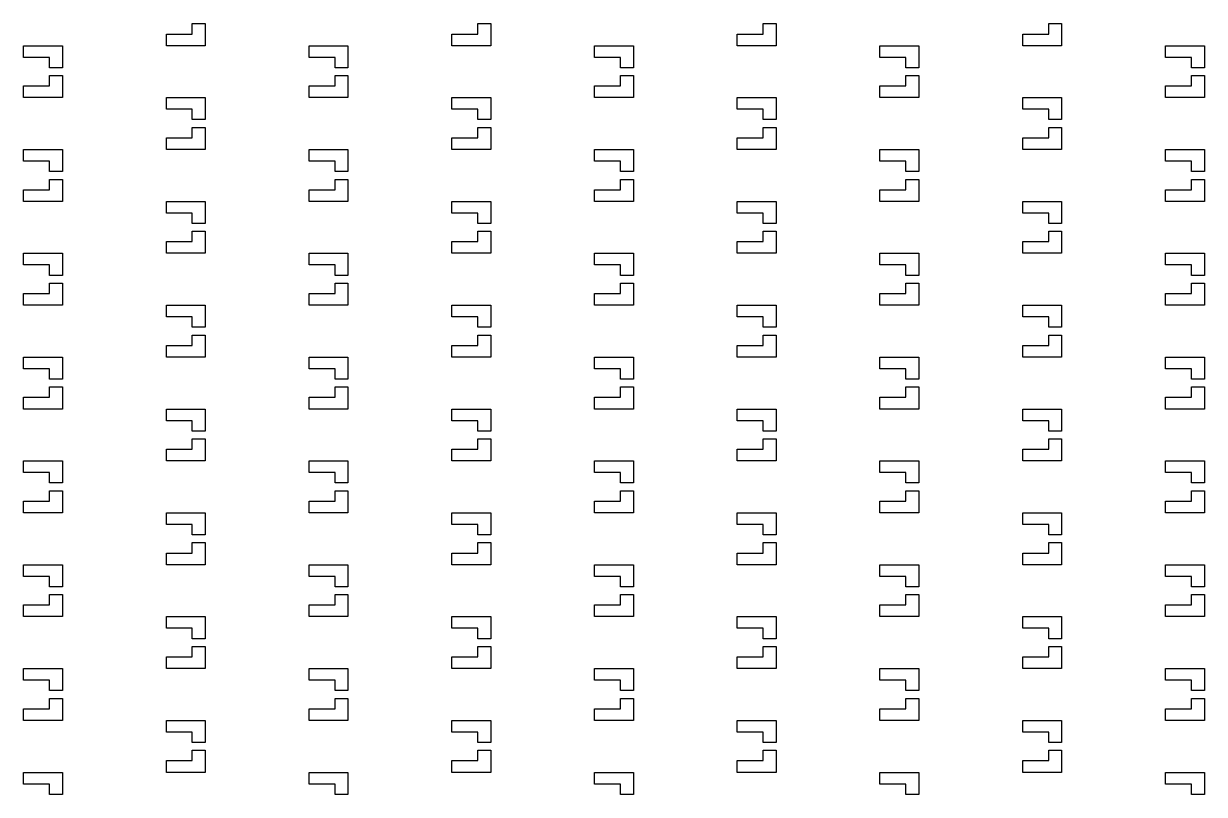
# Model space of a CAD drawing. Header units: millimetres. Extents: x 2102 to 86502, y 1818 to 64568.
# Drawn here: x 26079.3 to 26534.3, y 20695.4 to 20992.4 of the extents above; entities that cross this region are included whole.
import ezdxf

# ---------------------------------------------------------------- set-up
doc = ezdxf.new("R2010")
doc.units = ezdxf.units.MM
doc.layers.add('Layer-2', color=3, linetype='Continuous')

msp = doc.modelspace()

# ---------------------------------------------------------------- linework, layer by layer
at = {"layer": 'Layer-2'}
for p, q in [((26144.29, 20988.38), (26144.29, 20992.38)), ((26144.29, 20992.38), (26149.29, 20992.38)), ((26149.29, 20992.38), (26149.29, 20983.88)), ((26254.29, 20988.38), (26254.29, 20992.38)), ((26254.29, 20992.38), (26259.29, 20992.38)), ((26259.29, 20992.38), (26259.29, 20983.88)), ((26364.29, 20988.38), (26364.29, 20992.38)), ((26364.29, 20992.38), (26369.29, 20992.38)), ((26369.29, 20992.38), (26369.29, 20983.88)), ((26474.29, 20988.38), (26474.29, 20992.38)), ((26474.29, 20992.38), (26479.29, 20992.38)), ((26479.29, 20992.38), (26479.29, 20983.88)), ((26134.29, 20988.38), (26144.29, 20988.38)), ((26134.29, 20983.88), (26134.29, 20988.38)), ((26244.29, 20988.38), (26254.29, 20988.38)), ((26244.29, 20983.88), (26244.29, 20988.38)), ((26354.29, 20988.38), (26364.29, 20988.38)), ((26354.29, 20983.88), (26354.29, 20988.38)), ((26464.29, 20988.38), (26474.29, 20988.38)), ((26464.29, 20983.88), (26464.29, 20988.38)), ((26079.29, 20983.88), (26094.29, 20983.88)), ((26079.29, 20979.38), (26079.29, 20983.88)), ((26094.29, 20983.88), (26094.29, 20975.38)), ((26149.29, 20983.88), (26134.29, 20983.88)), ((26189.29, 20983.88), (26204.29, 20983.88)), ((26189.29, 20979.38), (26189.29, 20983.88)), ((26204.29, 20983.88), (26204.29, 20975.38)), ((26259.29, 20983.88), (26244.29, 20983.88)), ((26299.29, 20983.88), (26314.29, 20983.88)), ((26299.29, 20979.38), (26299.29, 20983.88)), ((26314.29, 20983.88), (26314.29, 20975.38)), ((26369.29, 20983.88), (26354.29, 20983.88)), ((26409.29, 20983.88), (26424.29, 20983.88)), ((26409.29, 20979.38), (26409.29, 20983.88)), ((26424.29, 20983.88), (26424.29, 20975.38)), ((26479.29, 20983.88), (26464.29, 20983.88)), ((26519.29, 20983.88), (26534.29, 20983.88)), ((26519.29, 20979.38), (26519.29, 20983.88)), ((26534.29, 20983.88), (26534.29, 20975.38)), ((26089.29, 20979.38), (26079.29, 20979.38)), ((26089.29, 20975.38), (26089.29, 20979.38)), ((26199.29, 20979.38), (26189.29, 20979.38)), ((26199.29, 20975.38), (26199.29, 20979.38)), ((26309.29, 20979.38), (26299.29, 20979.38)), ((26309.29, 20975.38), (26309.29, 20979.38)), ((26419.29, 20979.38), (26409.29, 20979.38)), ((26419.29, 20975.38), (26419.29, 20979.38)), ((26529.29, 20979.38), (26519.29, 20979.38)), ((26529.29, 20975.38), (26529.29, 20979.38)), ((26094.29, 20975.38), (26089.29, 20975.38)), ((26089.29, 20968.38), (26089.29, 20972.38)), ((26089.29, 20972.38), (26094.29, 20972.38)), ((26094.29, 20972.38), (26094.29, 20963.88)), ((26204.29, 20975.38), (26199.29, 20975.38)), ((26199.29, 20968.38), (26199.29, 20972.38)), ((26199.29, 20972.38), (26204.29, 20972.38)), ((26204.29, 20972.38), (26204.29, 20963.88)), ((26314.29, 20975.38), (26309.29, 20975.38)), ((26309.29, 20968.38), (26309.29, 20972.38)), ((26309.29, 20972.38), (26314.29, 20972.38)), ((26314.29, 20972.38), (26314.29, 20963.88)), ((26424.29, 20975.38), (26419.29, 20975.38)), ((26419.29, 20968.38), (26419.29, 20972.38)), ((26419.29, 20972.38), (26424.29, 20972.38)), ((26424.29, 20972.38), (26424.29, 20963.88)), ((26534.29, 20975.38), (26529.29, 20975.38)), ((26529.29, 20968.38), (26529.29, 20972.38)), ((26529.29, 20972.38), (26534.29, 20972.38)), ((26534.29, 20972.38), (26534.29, 20963.88)), ((26079.29, 20968.38), (26089.29, 20968.38)), ((26079.29, 20963.88), (26079.29, 20968.38)), ((26189.29, 20968.38), (26199.29, 20968.38)), ((26189.29, 20963.88), (26189.29, 20968.38)), ((26299.29, 20968.38), (26309.29, 20968.38)), ((26299.29, 20963.88), (26299.29, 20968.38)), ((26409.29, 20968.38), (26419.29, 20968.38)), ((26409.29, 20963.88), (26409.29, 20968.38)), ((26519.29, 20968.38), (26529.29, 20968.38)), ((26519.29, 20963.88), (26519.29, 20968.38)), ((26094.29, 20963.88), (26079.29, 20963.88)), ((26134.29, 20963.88), (26149.29, 20963.88)), ((26134.29, 20959.38), (26134.29, 20963.88)), ((26149.29, 20963.88), (26149.29, 20955.38)), ((26204.29, 20963.88), (26189.29, 20963.88)), ((26244.29, 20963.88), (26259.29, 20963.88)), ((26244.29, 20959.38), (26244.29, 20963.88)), ((26259.29, 20963.88), (26259.29, 20955.38)), ((26314.29, 20963.88), (26299.29, 20963.88)), ((26354.29, 20963.88), (26369.29, 20963.88)), ((26354.29, 20959.38), (26354.29, 20963.88)), ((26369.29, 20963.88), (26369.29, 20955.38)), ((26424.29, 20963.88), (26409.29, 20963.88)), ((26464.29, 20963.88), (26479.29, 20963.88)), ((26464.29, 20959.38), (26464.29, 20963.88)), ((26479.29, 20963.88), (26479.29, 20955.38)), ((26534.29, 20963.88), (26519.29, 20963.88)), ((26144.29, 20959.38), (26134.29, 20959.38)), ((26144.29, 20955.38), (26144.29, 20959.38)), ((26254.29, 20959.38), (26244.29, 20959.38)), ((26254.29, 20955.38), (26254.29, 20959.38)), ((26364.29, 20959.38), (26354.29, 20959.38)), ((26364.29, 20955.38), (26364.29, 20959.38)), ((26474.29, 20959.38), (26464.29, 20959.38)), ((26474.29, 20955.38), (26474.29, 20959.38)), ((26149.29, 20955.38), (26144.29, 20955.38)), ((26259.29, 20955.38), (26254.29, 20955.38)), ((26369.29, 20955.38), (26364.29, 20955.38)), ((26479.29, 20955.38), (26474.29, 20955.38)), ((26134.29, 20948.38), (26144.29, 20948.38)), ((26134.29, 20943.88), (26134.29, 20948.38)), ((26144.29, 20948.38), (26144.29, 20952.38)), ((26144.29, 20952.38), (26149.29, 20952.38)), ((26149.29, 20952.38), (26149.29, 20943.88)), ((26244.29, 20948.38), (26254.29, 20948.38)), ((26244.29, 20943.88), (26244.29, 20948.38)), ((26254.29, 20948.38), (26254.29, 20952.38)), ((26254.29, 20952.38), (26259.29, 20952.38)), ((26259.29, 20952.38), (26259.29, 20943.88)), ((26354.29, 20948.38), (26364.29, 20948.38)), ((26354.29, 20943.88), (26354.29, 20948.38)), ((26364.29, 20948.38), (26364.29, 20952.38)), ((26364.29, 20952.38), (26369.29, 20952.38)), ((26369.29, 20952.38), (26369.29, 20943.88)), ((26464.29, 20948.38), (26474.29, 20948.38)), ((26464.29, 20943.88), (26464.29, 20948.38)), ((26474.29, 20948.38), (26474.29, 20952.38)), ((26474.29, 20952.38), (26479.29, 20952.38)), ((26479.29, 20952.38), (26479.29, 20943.88)), ((26079.29, 20943.88), (26094.29, 20943.88)), ((26079.29, 20939.38), (26079.29, 20943.88)), ((26094.29, 20943.88), (26094.29, 20935.38)), ((26149.29, 20943.88), (26134.29, 20943.88)), ((26189.29, 20943.88), (26204.29, 20943.88)), ((26189.29, 20939.38), (26189.29, 20943.88)), ((26204.29, 20943.88), (26204.29, 20935.38)), ((26259.29, 20943.88), (26244.29, 20943.88)), ((26299.29, 20943.88), (26314.29, 20943.88)), ((26299.29, 20939.38), (26299.29, 20943.88)), ((26314.29, 20943.88), (26314.29, 20935.38)), ((26369.29, 20943.88), (26354.29, 20943.88)), ((26409.29, 20943.88), (26424.29, 20943.88)), ((26409.29, 20939.38), (26409.29, 20943.88)), ((26424.29, 20943.88), (26424.29, 20935.38)), ((26479.29, 20943.88), (26464.29, 20943.88)), ((26519.29, 20943.88), (26534.29, 20943.88)), ((26519.29, 20939.38), (26519.29, 20943.88)), ((26534.29, 20943.88), (26534.29, 20935.38)), ((26089.29, 20939.38), (26079.29, 20939.38)), ((26089.29, 20935.38), (26089.29, 20939.38)), ((26199.29, 20939.38), (26189.29, 20939.38)), ((26199.29, 20935.38), (26199.29, 20939.38)), ((26309.29, 20939.38), (26299.29, 20939.38)), ((26309.29, 20935.38), (26309.29, 20939.38)), ((26419.29, 20939.38), (26409.29, 20939.38)), ((26419.29, 20935.38), (26419.29, 20939.38)), ((26529.29, 20939.38), (26519.29, 20939.38)), ((26529.29, 20935.38), (26529.29, 20939.38)), ((26094.29, 20935.38), (26089.29, 20935.38)), ((26204.29, 20935.38), (26199.29, 20935.38)), ((26314.29, 20935.38), (26309.29, 20935.38)), ((26424.29, 20935.38), (26419.29, 20935.38)), ((26534.29, 20935.38), (26529.29, 20935.38)), ((26089.29, 20928.38), (26089.29, 20932.38)), ((26089.29, 20932.38), (26094.29, 20932.38)), ((26094.29, 20932.38), (26094.29, 20923.88)), ((26199.29, 20928.38), (26199.29, 20932.38)), ((26199.29, 20932.38), (26204.29, 20932.38)), ((26204.29, 20932.38), (26204.29, 20923.88)), ((26309.29, 20928.38), (26309.29, 20932.38)), ((26309.29, 20932.38), (26314.29, 20932.38)), ((26314.29, 20932.38), (26314.29, 20923.88)), ((26419.29, 20928.38), (26419.29, 20932.38)), ((26419.29, 20932.38), (26424.29, 20932.38)), ((26424.29, 20932.38), (26424.29, 20923.88)), ((26529.29, 20928.38), (26529.29, 20932.38)), ((26529.29, 20932.38), (26534.29, 20932.38)), ((26534.29, 20932.38), (26534.29, 20923.88)), ((26079.29, 20928.38), (26089.29, 20928.38)), ((26079.29, 20923.88), (26079.29, 20928.38)), ((26189.29, 20928.38), (26199.29, 20928.38)), ((26189.29, 20923.88), (26189.29, 20928.38)), ((26299.29, 20928.38), (26309.29, 20928.38)), ((26299.29, 20923.88), (26299.29, 20928.38)), ((26409.29, 20928.38), (26419.29, 20928.38)), ((26409.29, 20923.88), (26409.29, 20928.38)), ((26519.29, 20928.38), (26529.29, 20928.38)), ((26519.29, 20923.88), (26519.29, 20928.38)), ((26094.29, 20923.88), (26079.29, 20923.88)), ((26134.29, 20923.88), (26149.29, 20923.88)), ((26134.29, 20919.38), (26134.29, 20923.88)), ((26149.29, 20923.88), (26149.29, 20915.38)), ((26204.29, 20923.88), (26189.29, 20923.88)), ((26244.29, 20923.88), (26259.29, 20923.88)), ((26244.29, 20919.38), (26244.29, 20923.88)), ((26259.29, 20923.88), (26259.29, 20915.38)), ((26314.29, 20923.88), (26299.29, 20923.88)), ((26354.29, 20923.88), (26369.29, 20923.88)), ((26354.29, 20919.38), (26354.29, 20923.88)), ((26369.29, 20923.88), (26369.29, 20915.38)), ((26424.29, 20923.88), (26409.29, 20923.88)), ((26464.29, 20923.88), (26479.29, 20923.88)), ((26464.29, 20919.38), (26464.29, 20923.88)), ((26479.29, 20923.88), (26479.29, 20915.38)), ((26534.29, 20923.88), (26519.29, 20923.88)), ((26144.29, 20919.38), (26134.29, 20919.38)), ((26144.29, 20915.38), (26144.29, 20919.38)), ((26254.29, 20919.38), (26244.29, 20919.38)), ((26254.29, 20915.38), (26254.29, 20919.38)), ((26364.29, 20919.38), (26354.29, 20919.38)), ((26364.29, 20915.38), (26364.29, 20919.38)), ((26474.29, 20919.38), (26464.29, 20919.38)), ((26474.29, 20915.38), (26474.29, 20919.38)), ((26149.29, 20915.38), (26144.29, 20915.38)), ((26144.29, 20908.38), (26144.29, 20912.38)), ((26144.29, 20912.38), (26149.29, 20912.38)), ((26149.29, 20912.38), (26149.29, 20903.88)), ((26259.29, 20915.38), (26254.29, 20915.38)), ((26254.29, 20908.38), (26254.29, 20912.38)), ((26254.29, 20912.38), (26259.29, 20912.38)), ((26259.29, 20912.38), (26259.29, 20903.88)), ((26369.29, 20915.38), (26364.29, 20915.38)), ((26364.29, 20908.38), (26364.29, 20912.38)), ((26364.29, 20912.38), (26369.29, 20912.38)), ((26369.29, 20912.38), (26369.29, 20903.88)), ((26479.29, 20915.38), (26474.29, 20915.38)), ((26474.29, 20908.38), (26474.29, 20912.38)), ((26474.29, 20912.38), (26479.29, 20912.38)), ((26479.29, 20912.38), (26479.29, 20903.88)), ((26134.29, 20908.38), (26144.29, 20908.38)), ((26134.29, 20903.88), (26134.29, 20908.38)), ((26244.29, 20908.38), (26254.29, 20908.38)), ((26244.29, 20903.88), (26244.29, 20908.38)), ((26354.29, 20908.38), (26364.29, 20908.38)), ((26354.29, 20903.88), (26354.29, 20908.38)), ((26464.29, 20908.38), (26474.29, 20908.38)), ((26464.29, 20903.88), (26464.29, 20908.38)), ((26079.29, 20903.88), (26094.29, 20903.88)), ((26079.29, 20899.38), (26079.29, 20903.88)), ((26094.29, 20903.88), (26094.29, 20895.38)), ((26149.29, 20903.88), (26134.29, 20903.88)), ((26189.29, 20903.88), (26204.29, 20903.88)), ((26189.29, 20899.38), (26189.29, 20903.88)), ((26204.29, 20903.88), (26204.29, 20895.38)), ((26259.29, 20903.88), (26244.29, 20903.88)), ((26299.29, 20903.88), (26314.29, 20903.88)), ((26299.29, 20899.38), (26299.29, 20903.88)), ((26314.29, 20903.88), (26314.29, 20895.38)), ((26369.29, 20903.88), (26354.29, 20903.88)), ((26409.29, 20903.88), (26424.29, 20903.88)), ((26409.29, 20899.38), (26409.29, 20903.88)), ((26424.29, 20903.88), (26424.29, 20895.38)), ((26479.29, 20903.88), (26464.29, 20903.88)), ((26519.29, 20903.88), (26534.29, 20903.88)), ((26519.29, 20899.38), (26519.29, 20903.88)), ((26534.29, 20903.88), (26534.29, 20895.38)), ((26089.29, 20899.38), (26079.29, 20899.38)), ((26089.29, 20895.38), (26089.29, 20899.38)), ((26199.29, 20899.38), (26189.29, 20899.38)), ((26199.29, 20895.38), (26199.29, 20899.38)), ((26309.29, 20899.38), (26299.29, 20899.38)), ((26309.29, 20895.38), (26309.29, 20899.38)), ((26419.29, 20899.38), (26409.29, 20899.38)), ((26419.29, 20895.38), (26419.29, 20899.38)), ((26529.29, 20899.38), (26519.29, 20899.38)), ((26529.29, 20895.38), (26529.29, 20899.38)), ((26094.29, 20895.38), (26089.29, 20895.38)), ((26204.29, 20895.38), (26199.29, 20895.38)), ((26314.29, 20895.38), (26309.29, 20895.38)), ((26424.29, 20895.38), (26419.29, 20895.38)), ((26534.29, 20895.38), (26529.29, 20895.38)), ((26089.29, 20888.38), (26089.29, 20892.38)), ((26089.29, 20892.38), (26094.29, 20892.38)), ((26094.29, 20892.38), (26094.29, 20883.88)), ((26199.29, 20888.38), (26199.29, 20892.38)), ((26199.29, 20892.38), (26204.29, 20892.38)), ((26204.29, 20892.38), (26204.29, 20883.88)), ((26309.29, 20888.38), (26309.29, 20892.38)), ((26309.29, 20892.38), (26314.29, 20892.38)), ((26314.29, 20892.38), (26314.29, 20883.88)), ((26419.29, 20888.38), (26419.29, 20892.38)), ((26419.29, 20892.38), (26424.29, 20892.38)), ((26424.29, 20892.38), (26424.29, 20883.88)), ((26529.29, 20888.38), (26529.29, 20892.38)), ((26529.29, 20892.38), (26534.29, 20892.38)), ((26534.29, 20892.38), (26534.29, 20883.88)), ((26079.29, 20888.38), (26089.29, 20888.38)), ((26079.29, 20883.88), (26079.29, 20888.38)), ((26189.29, 20888.38), (26199.29, 20888.38)), ((26189.29, 20883.88), (26189.29, 20888.38)), ((26299.29, 20888.38), (26309.29, 20888.38)), ((26299.29, 20883.88), (26299.29, 20888.38)), ((26409.29, 20888.38), (26419.29, 20888.38)), ((26409.29, 20883.88), (26409.29, 20888.38)), ((26519.29, 20888.38), (26529.29, 20888.38)), ((26519.29, 20883.88), (26519.29, 20888.38)), ((26094.29, 20883.88), (26079.29, 20883.88)), ((26134.29, 20883.88), (26149.29, 20883.88)), ((26134.29, 20879.38), (26134.29, 20883.88)), ((26149.29, 20883.88), (26149.29, 20875.38)), ((26204.29, 20883.88), (26189.29, 20883.88)), ((26244.29, 20883.88), (26259.29, 20883.88)), ((26244.29, 20879.38), (26244.29, 20883.88)), ((26259.29, 20883.88), (26259.29, 20875.38)), ((26314.29, 20883.88), (26299.29, 20883.88)), ((26354.29, 20883.88), (26369.29, 20883.88)), ((26354.29, 20879.38), (26354.29, 20883.88)), ((26369.29, 20883.88), (26369.29, 20875.38)), ((26424.29, 20883.88), (26409.29, 20883.88)), ((26464.29, 20883.88), (26479.29, 20883.88)), ((26464.29, 20879.38), (26464.29, 20883.88)), ((26479.29, 20883.88), (26479.29, 20875.38)), ((26534.29, 20883.88), (26519.29, 20883.88)), ((26144.29, 20879.38), (26134.29, 20879.38)), ((26144.29, 20875.38), (26144.29, 20879.38)), ((26254.29, 20879.38), (26244.29, 20879.38)), ((26254.29, 20875.38), (26254.29, 20879.38)), ((26364.29, 20879.38), (26354.29, 20879.38)), ((26364.29, 20875.38), (26364.29, 20879.38)), ((26474.29, 20879.38), (26464.29, 20879.38)), ((26474.29, 20875.38), (26474.29, 20879.38)), ((26149.29, 20875.38), (26144.29, 20875.38)), ((26144.29, 20868.38), (26144.29, 20872.38)), ((26144.29, 20872.38), (26149.29, 20872.38)), ((26149.29, 20872.38), (26149.29, 20863.88)), ((26259.29, 20875.38), (26254.29, 20875.38)), ((26254.29, 20868.38), (26254.29, 20872.38)), ((26254.29, 20872.38), (26259.29, 20872.38)), ((26259.29, 20872.38), (26259.29, 20863.88)), ((26369.29, 20875.38), (26364.29, 20875.38)), ((26364.29, 20868.38), (26364.29, 20872.38)), ((26364.29, 20872.38), (26369.29, 20872.38)), ((26369.29, 20872.38), (26369.29, 20863.88)), ((26479.29, 20875.38), (26474.29, 20875.38)), ((26474.29, 20868.38), (26474.29, 20872.38)), ((26474.29, 20872.38), (26479.29, 20872.38)), ((26479.29, 20872.38), (26479.29, 20863.88)), ((26134.29, 20868.38), (26144.29, 20868.38)), ((26134.29, 20863.88), (26134.29, 20868.38)), ((26244.29, 20868.38), (26254.29, 20868.38)), ((26244.29, 20863.88), (26244.29, 20868.38)), ((26354.29, 20868.38), (26364.29, 20868.38)), ((26354.29, 20863.88), (26354.29, 20868.38)), ((26464.29, 20868.38), (26474.29, 20868.38)), ((26464.29, 20863.88), (26464.29, 20868.38)), ((26079.29, 20863.88), (26094.29, 20863.88)), ((26079.29, 20859.38), (26079.29, 20863.88)), ((26094.29, 20863.88), (26094.29, 20855.38)), ((26149.29, 20863.88), (26134.29, 20863.88)), ((26189.29, 20863.88), (26204.29, 20863.88)), ((26189.29, 20859.38), (26189.29, 20863.88)), ((26204.29, 20863.88), (26204.29, 20855.38)), ((26259.29, 20863.88), (26244.29, 20863.88)), ((26299.29, 20863.88), (26314.29, 20863.88)), ((26299.29, 20859.38), (26299.29, 20863.88)), ((26314.29, 20863.88), (26314.29, 20855.38)), ((26369.29, 20863.88), (26354.29, 20863.88)), ((26409.29, 20863.88), (26424.29, 20863.88)), ((26409.29, 20859.38), (26409.29, 20863.88)), ((26424.29, 20863.88), (26424.29, 20855.38)), ((26479.29, 20863.88), (26464.29, 20863.88)), ((26519.29, 20863.88), (26534.29, 20863.88)), ((26519.29, 20859.38), (26519.29, 20863.88)), ((26534.29, 20863.88), (26534.29, 20855.38)), ((26089.29, 20859.38), (26079.29, 20859.38)), ((26089.29, 20855.38), (26089.29, 20859.38)), ((26199.29, 20859.38), (26189.29, 20859.38)), ((26199.29, 20855.38), (26199.29, 20859.38)), ((26309.29, 20859.38), (26299.29, 20859.38)), ((26309.29, 20855.38), (26309.29, 20859.38)), ((26419.29, 20859.38), (26409.29, 20859.38)), ((26419.29, 20855.38), (26419.29, 20859.38)), ((26529.29, 20859.38), (26519.29, 20859.38)), ((26529.29, 20855.38), (26529.29, 20859.38)), ((26094.29, 20855.38), (26089.29, 20855.38)), ((26204.29, 20855.38), (26199.29, 20855.38)), ((26314.29, 20855.38), (26309.29, 20855.38)), ((26424.29, 20855.38), (26419.29, 20855.38)), ((26534.29, 20855.38), (26529.29, 20855.38)), ((26079.29, 20848.38), (26089.29, 20848.38)), ((26079.29, 20843.88), (26079.29, 20848.38)), ((26089.29, 20848.38), (26089.29, 20852.38)), ((26089.29, 20852.38), (26094.29, 20852.38)), ((26094.29, 20852.38), (26094.29, 20843.88)), ((26189.29, 20848.38), (26199.29, 20848.38)), ((26189.29, 20843.88), (26189.29, 20848.38)), ((26199.29, 20848.38), (26199.29, 20852.38)), ((26199.29, 20852.38), (26204.29, 20852.38)), ((26204.29, 20852.38), (26204.29, 20843.88)), ((26299.29, 20848.38), (26309.29, 20848.38)), ((26299.29, 20843.88), (26299.29, 20848.38)), ((26309.29, 20848.38), (26309.29, 20852.38)), ((26309.29, 20852.38), (26314.29, 20852.38)), ((26314.29, 20852.38), (26314.29, 20843.88)), ((26409.29, 20848.38), (26419.29, 20848.38)), ((26409.29, 20843.88), (26409.29, 20848.38)), ((26419.29, 20848.38), (26419.29, 20852.38)), ((26419.29, 20852.38), (26424.29, 20852.38)), ((26424.29, 20852.38), (26424.29, 20843.88)), ((26519.29, 20848.38), (26529.29, 20848.38)), ((26519.29, 20843.88), (26519.29, 20848.38)), ((26529.29, 20848.38), (26529.29, 20852.38)), ((26529.29, 20852.38), (26534.29, 20852.38)), ((26534.29, 20852.38), (26534.29, 20843.88)), ((26094.29, 20843.88), (26079.29, 20843.88)), ((26134.29, 20843.88), (26149.29, 20843.88)), ((26134.29, 20839.38), (26134.29, 20843.88)), ((26149.29, 20843.88), (26149.29, 20835.38)), ((26204.29, 20843.88), (26189.29, 20843.88)), ((26244.29, 20843.88), (26259.29, 20843.88)), ((26244.29, 20839.38), (26244.29, 20843.88)), ((26259.29, 20843.88), (26259.29, 20835.38)), ((26314.29, 20843.88), (26299.29, 20843.88)), ((26354.29, 20843.88), (26369.29, 20843.88)), ((26354.29, 20839.38), (26354.29, 20843.88)), ((26369.29, 20843.88), (26369.29, 20835.38)), ((26424.29, 20843.88), (26409.29, 20843.88)), ((26464.29, 20843.88), (26479.29, 20843.88)), ((26464.29, 20839.38), (26464.29, 20843.88)), ((26479.29, 20843.88), (26479.29, 20835.38)), ((26534.29, 20843.88), (26519.29, 20843.88)), ((26144.29, 20839.38), (26134.29, 20839.38)), ((26144.29, 20835.38), (26144.29, 20839.38)), ((26254.29, 20839.38), (26244.29, 20839.38)), ((26254.29, 20835.38), (26254.29, 20839.38)), ((26364.29, 20839.38), (26354.29, 20839.38)), ((26364.29, 20835.38), (26364.29, 20839.38)), ((26474.29, 20839.38), (26464.29, 20839.38)), ((26474.29, 20835.38), (26474.29, 20839.38)), ((26149.29, 20835.38), (26144.29, 20835.38)), ((26259.29, 20835.38), (26254.29, 20835.38)), ((26369.29, 20835.38), (26364.29, 20835.38)), ((26479.29, 20835.38), (26474.29, 20835.38)), ((26144.29, 20828.38), (26144.29, 20832.38)), ((26144.29, 20832.38), (26149.29, 20832.38)), ((26149.29, 20832.38), (26149.29, 20823.88)), ((26254.29, 20828.38), (26254.29, 20832.38)), ((26254.29, 20832.38), (26259.29, 20832.38)), ((26259.29, 20832.38), (26259.29, 20823.88)), ((26364.29, 20828.38), (26364.29, 20832.38)), ((26364.29, 20832.38), (26369.29, 20832.38)), ((26369.29, 20832.38), (26369.29, 20823.88)), ((26474.29, 20828.38), (26474.29, 20832.38)), ((26474.29, 20832.38), (26479.29, 20832.38)), ((26479.29, 20832.38), (26479.29, 20823.88)), ((26134.29, 20828.38), (26144.29, 20828.38)), ((26134.29, 20823.88), (26134.29, 20828.38)), ((26244.29, 20828.38), (26254.29, 20828.38)), ((26244.29, 20823.88), (26244.29, 20828.38)), ((26354.29, 20828.38), (26364.29, 20828.38)), ((26354.29, 20823.88), (26354.29, 20828.38)), ((26464.29, 20828.38), (26474.29, 20828.38)), ((26464.29, 20823.88), (26464.29, 20828.38)), ((26079.29, 20823.88), (26094.29, 20823.88)), ((26079.29, 20819.38), (26079.29, 20823.88)), ((26094.29, 20823.88), (26094.29, 20815.38)), ((26149.29, 20823.88), (26134.29, 20823.88)), ((26189.29, 20823.88), (26204.29, 20823.88)), ((26189.29, 20819.38), (26189.29, 20823.88)), ((26204.29, 20823.88), (26204.29, 20815.38)), ((26259.29, 20823.88), (26244.29, 20823.88)), ((26299.29, 20823.88), (26314.29, 20823.88)), ((26299.29, 20819.38), (26299.29, 20823.88)), ((26314.29, 20823.88), (26314.29, 20815.38)), ((26369.29, 20823.88), (26354.29, 20823.88)), ((26409.29, 20823.88), (26424.29, 20823.88)), ((26409.29, 20819.38), (26409.29, 20823.88)), ((26424.29, 20823.88), (26424.29, 20815.38)), ((26479.29, 20823.88), (26464.29, 20823.88)), ((26519.29, 20823.88), (26534.29, 20823.88)), ((26519.29, 20819.38), (26519.29, 20823.88)), ((26534.29, 20823.88), (26534.29, 20815.38)), ((26089.29, 20819.38), (26079.29, 20819.38)), ((26089.29, 20815.38), (26089.29, 20819.38)), ((26199.29, 20819.38), (26189.29, 20819.38)), ((26199.29, 20815.38), (26199.29, 20819.38)), ((26309.29, 20819.38), (26299.29, 20819.38)), ((26309.29, 20815.38), (26309.29, 20819.38)), ((26419.29, 20819.38), (26409.29, 20819.38)), ((26419.29, 20815.38), (26419.29, 20819.38)), ((26529.29, 20819.38), (26519.29, 20819.38)), ((26529.29, 20815.38), (26529.29, 20819.38)), ((26094.29, 20815.38), (26089.29, 20815.38)), ((26089.29, 20808.38), (26089.29, 20812.38)), ((26089.29, 20812.38), (26094.29, 20812.38)), ((26094.29, 20812.38), (26094.29, 20803.88)), ((26204.29, 20815.38), (26199.29, 20815.38)), ((26199.29, 20808.38), (26199.29, 20812.38)), ((26199.29, 20812.38), (26204.29, 20812.38)), ((26204.29, 20812.38), (26204.29, 20803.88)), ((26314.29, 20815.38), (26309.29, 20815.38)), ((26309.29, 20808.38), (26309.29, 20812.38)), ((26309.29, 20812.38), (26314.29, 20812.38)), ((26314.29, 20812.38), (26314.29, 20803.88)), ((26424.29, 20815.38), (26419.29, 20815.38)), ((26419.29, 20808.38), (26419.29, 20812.38)), ((26419.29, 20812.38), (26424.29, 20812.38)), ((26424.29, 20812.38), (26424.29, 20803.88)), ((26534.29, 20815.38), (26529.29, 20815.38)), ((26529.29, 20808.38), (26529.29, 20812.38)), ((26529.29, 20812.38), (26534.29, 20812.38)), ((26534.29, 20812.38), (26534.29, 20803.88)), ((26079.29, 20808.38), (26089.29, 20808.38)), ((26079.29, 20803.88), (26079.29, 20808.38)), ((26189.29, 20808.38), (26199.29, 20808.38)), ((26189.29, 20803.88), (26189.29, 20808.38)), ((26299.29, 20808.38), (26309.29, 20808.38)), ((26299.29, 20803.88), (26299.29, 20808.38)), ((26409.29, 20808.38), (26419.29, 20808.38)), ((26409.29, 20803.88), (26409.29, 20808.38)), ((26519.29, 20808.38), (26529.29, 20808.38)), ((26519.29, 20803.88), (26519.29, 20808.38)), ((26094.29, 20803.88), (26079.29, 20803.88)), ((26134.29, 20803.88), (26149.29, 20803.88)), ((26134.29, 20799.38), (26134.29, 20803.88)), ((26149.29, 20803.88), (26149.29, 20795.38)), ((26204.29, 20803.88), (26189.29, 20803.88)), ((26244.29, 20803.88), (26259.29, 20803.88)), ((26244.29, 20799.38), (26244.29, 20803.88)), ((26259.29, 20803.88), (26259.29, 20795.38)), ((26314.29, 20803.88), (26299.29, 20803.88)), ((26354.29, 20803.88), (26369.29, 20803.88)), ((26354.29, 20799.38), (26354.29, 20803.88)), ((26369.29, 20803.88), (26369.29, 20795.38)), ((26424.29, 20803.88), (26409.29, 20803.88)), ((26464.29, 20803.88), (26479.29, 20803.88)), ((26464.29, 20799.38), (26464.29, 20803.88)), ((26479.29, 20803.88), (26479.29, 20795.38)), ((26534.29, 20803.88), (26519.29, 20803.88)), ((26144.29, 20799.38), (26134.29, 20799.38)), ((26144.29, 20795.38), (26144.29, 20799.38)), ((26254.29, 20799.38), (26244.29, 20799.38)), ((26254.29, 20795.38), (26254.29, 20799.38)), ((26364.29, 20799.38), (26354.29, 20799.38)), ((26364.29, 20795.38), (26364.29, 20799.38)), ((26474.29, 20799.38), (26464.29, 20799.38)), ((26474.29, 20795.38), (26474.29, 20799.38)), ((26149.29, 20795.38), (26144.29, 20795.38)), ((26259.29, 20795.38), (26254.29, 20795.38)), ((26369.29, 20795.38), (26364.29, 20795.38)), ((26479.29, 20795.38), (26474.29, 20795.38)), ((26144.29, 20788.38), (26144.29, 20792.38)), ((26144.29, 20792.38), (26149.29, 20792.38)), ((26149.29, 20792.38), (26149.29, 20783.88)), ((26254.29, 20788.38), (26254.29, 20792.38)), ((26254.29, 20792.38), (26259.29, 20792.38)), ((26259.29, 20792.38), (26259.29, 20783.88)), ((26364.29, 20788.38), (26364.29, 20792.38)), ((26364.29, 20792.38), (26369.29, 20792.38)), ((26369.29, 20792.38), (26369.29, 20783.88)), ((26474.29, 20788.38), (26474.29, 20792.38)), ((26474.29, 20792.38), (26479.29, 20792.38)), ((26479.29, 20792.38), (26479.29, 20783.88)), ((26134.29, 20788.38), (26144.29, 20788.38)), ((26134.29, 20783.88), (26134.29, 20788.38)), ((26244.29, 20788.38), (26254.29, 20788.38)), ((26244.29, 20783.88), (26244.29, 20788.38)), ((26354.29, 20788.38), (26364.29, 20788.38)), ((26354.29, 20783.88), (26354.29, 20788.38)), ((26464.29, 20788.38), (26474.29, 20788.38)), ((26464.29, 20783.88), (26464.29, 20788.38)), ((26079.29, 20783.88), (26094.29, 20783.88)), ((26079.29, 20779.38), (26079.29, 20783.88)), ((26094.29, 20783.88), (26094.29, 20775.38)), ((26149.29, 20783.88), (26134.29, 20783.88)), ((26189.29, 20783.88), (26204.29, 20783.88)), ((26189.29, 20779.38), (26189.29, 20783.88)), ((26204.29, 20783.88), (26204.29, 20775.38)), ((26259.29, 20783.88), (26244.29, 20783.88)), ((26299.29, 20783.88), (26314.29, 20783.88)), ((26299.29, 20779.38), (26299.29, 20783.88)), ((26314.29, 20783.88), (26314.29, 20775.38)), ((26369.29, 20783.88), (26354.29, 20783.88)), ((26409.29, 20783.88), (26424.29, 20783.88)), ((26409.29, 20779.38), (26409.29, 20783.88)), ((26424.29, 20783.88), (26424.29, 20775.38)), ((26479.29, 20783.88), (26464.29, 20783.88)), ((26519.29, 20783.88), (26534.29, 20783.88)), ((26519.29, 20779.38), (26519.29, 20783.88)), ((26534.29, 20783.88), (26534.29, 20775.38)), ((26089.29, 20779.38), (26079.29, 20779.38)), ((26089.29, 20775.38), (26089.29, 20779.38)), ((26094.29, 20775.38), (26089.29, 20775.38)), ((26199.29, 20779.38), (26189.29, 20779.38)), ((26199.29, 20775.38), (26199.29, 20779.38)), ((26204.29, 20775.38), (26199.29, 20775.38)), ((26309.29, 20779.38), (26299.29, 20779.38)), ((26309.29, 20775.38), (26309.29, 20779.38)), ((26314.29, 20775.38), (26309.29, 20775.38)), ((26419.29, 20779.38), (26409.29, 20779.38)), ((26419.29, 20775.38), (26419.29, 20779.38)), ((26424.29, 20775.38), (26419.29, 20775.38)), ((26529.29, 20779.38), (26519.29, 20779.38)), ((26529.29, 20775.38), (26529.29, 20779.38)), ((26534.29, 20775.38), (26529.29, 20775.38)), ((26089.29, 20768.38), (26089.29, 20772.38)), ((26089.29, 20772.38), (26094.29, 20772.38)), ((26094.29, 20772.38), (26094.29, 20763.88)), ((26199.29, 20768.38), (26199.29, 20772.38)), ((26199.29, 20772.38), (26204.29, 20772.38)), ((26204.29, 20772.38), (26204.29, 20763.88)), ((26309.29, 20768.38), (26309.29, 20772.38)), ((26309.29, 20772.38), (26314.29, 20772.38)), ((26314.29, 20772.38), (26314.29, 20763.88)), ((26419.29, 20768.38), (26419.29, 20772.38)), ((26419.29, 20772.38), (26424.29, 20772.38)), ((26424.29, 20772.38), (26424.29, 20763.88)), ((26529.29, 20768.38), (26529.29, 20772.38)), ((26529.29, 20772.38), (26534.29, 20772.38)), ((26534.29, 20772.38), (26534.29, 20763.88)), ((26079.29, 20768.38), (26089.29, 20768.38)), ((26079.29, 20763.88), (26079.29, 20768.38)), ((26189.29, 20768.38), (26199.29, 20768.38)), ((26189.29, 20763.88), (26189.29, 20768.38)), ((26299.29, 20768.38), (26309.29, 20768.38)), ((26299.29, 20763.88), (26299.29, 20768.38)), ((26409.29, 20768.38), (26419.29, 20768.38)), ((26409.29, 20763.88), (26409.29, 20768.38)), ((26519.29, 20768.38), (26529.29, 20768.38)), ((26519.29, 20763.88), (26519.29, 20768.38)), ((26094.29, 20763.88), (26079.29, 20763.88)), ((26134.29, 20763.88), (26149.29, 20763.88)), ((26134.29, 20759.38), (26134.29, 20763.88)), ((26149.29, 20763.88), (26149.29, 20755.38)), ((26204.29, 20763.88), (26189.29, 20763.88)), ((26244.29, 20763.88), (26259.29, 20763.88)), ((26244.29, 20759.38), (26244.29, 20763.88)), ((26259.29, 20763.88), (26259.29, 20755.38)), ((26314.29, 20763.88), (26299.29, 20763.88)), ((26354.29, 20763.88), (26369.29, 20763.88)), ((26354.29, 20759.38), (26354.29, 20763.88)), ((26369.29, 20763.88), (26369.29, 20755.38)), ((26424.29, 20763.88), (26409.29, 20763.88)), ((26464.29, 20763.88), (26479.29, 20763.88)), ((26464.29, 20759.38), (26464.29, 20763.88)), ((26479.29, 20763.88), (26479.29, 20755.38)), ((26534.29, 20763.88), (26519.29, 20763.88)), ((26144.29, 20759.38), (26134.29, 20759.38)), ((26144.29, 20755.38), (26144.29, 20759.38)), ((26254.29, 20759.38), (26244.29, 20759.38)), ((26254.29, 20755.38), (26254.29, 20759.38)), ((26364.29, 20759.38), (26354.29, 20759.38)), ((26364.29, 20755.38), (26364.29, 20759.38)), ((26474.29, 20759.38), (26464.29, 20759.38)), ((26474.29, 20755.38), (26474.29, 20759.38)), ((26149.29, 20755.38), (26144.29, 20755.38)), ((26259.29, 20755.38), (26254.29, 20755.38)), ((26369.29, 20755.38), (26364.29, 20755.38)), ((26479.29, 20755.38), (26474.29, 20755.38)), ((26134.29, 20748.38), (26144.29, 20748.38)), ((26134.29, 20743.88), (26134.29, 20748.38)), ((26144.29, 20748.38), (26144.29, 20752.38)), ((26144.29, 20752.38), (26149.29, 20752.38)), ((26149.29, 20752.38), (26149.29, 20743.88)), ((26244.29, 20748.38), (26254.29, 20748.38)), ((26244.29, 20743.88), (26244.29, 20748.38)), ((26254.29, 20748.38), (26254.29, 20752.38)), ((26254.29, 20752.38), (26259.29, 20752.38)), ((26259.29, 20752.38), (26259.29, 20743.88)), ((26354.29, 20748.38), (26364.29, 20748.38)), ((26354.29, 20743.88), (26354.29, 20748.38)), ((26364.29, 20748.38), (26364.29, 20752.38)), ((26364.29, 20752.38), (26369.29, 20752.38)), ((26369.29, 20752.38), (26369.29, 20743.88)), ((26464.29, 20748.38), (26474.29, 20748.38)), ((26464.29, 20743.88), (26464.29, 20748.38)), ((26474.29, 20748.38), (26474.29, 20752.38)), ((26474.29, 20752.38), (26479.29, 20752.38)), ((26479.29, 20752.38), (26479.29, 20743.88)), ((26079.29, 20743.88), (26094.29, 20743.88)), ((26079.29, 20739.38), (26079.29, 20743.88)), ((26094.29, 20743.88), (26094.29, 20735.38)), ((26149.29, 20743.88), (26134.29, 20743.88)), ((26189.29, 20743.88), (26204.29, 20743.88)), ((26189.29, 20739.38), (26189.29, 20743.88)), ((26204.29, 20743.88), (26204.29, 20735.38)), ((26259.29, 20743.88), (26244.29, 20743.88)), ((26299.29, 20743.88), (26314.29, 20743.88)), ((26299.29, 20739.38), (26299.29, 20743.88)), ((26314.29, 20743.88), (26314.29, 20735.38)), ((26369.29, 20743.88), (26354.29, 20743.88)), ((26409.29, 20743.88), (26424.29, 20743.88)), ((26409.29, 20739.38), (26409.29, 20743.88)), ((26424.29, 20743.88), (26424.29, 20735.38)), ((26479.29, 20743.88), (26464.29, 20743.88)), ((26519.29, 20743.88), (26534.29, 20743.88)), ((26519.29, 20739.38), (26519.29, 20743.88)), ((26534.29, 20743.88), (26534.29, 20735.38)), ((26089.29, 20739.38), (26079.29, 20739.38)), ((26089.29, 20735.38), (26089.29, 20739.38)), ((26199.29, 20739.38), (26189.29, 20739.38)), ((26199.29, 20735.38), (26199.29, 20739.38)), ((26309.29, 20739.38), (26299.29, 20739.38)), ((26309.29, 20735.38), (26309.29, 20739.38)), ((26419.29, 20739.38), (26409.29, 20739.38)), ((26419.29, 20735.38), (26419.29, 20739.38)), ((26529.29, 20739.38), (26519.29, 20739.38)), ((26529.29, 20735.38), (26529.29, 20739.38)), ((26094.29, 20735.38), (26089.29, 20735.38)), ((26204.29, 20735.38), (26199.29, 20735.38)), ((26314.29, 20735.38), (26309.29, 20735.38)), ((26424.29, 20735.38), (26419.29, 20735.38)), ((26534.29, 20735.38), (26529.29, 20735.38)), ((26089.29, 20728.38), (26089.29, 20732.38)), ((26089.29, 20732.38), (26094.29, 20732.38)), ((26094.29, 20732.38), (26094.29, 20723.88)), ((26199.29, 20728.38), (26199.29, 20732.38)), ((26199.29, 20732.38), (26204.29, 20732.38)), ((26204.29, 20732.38), (26204.29, 20723.88)), ((26309.29, 20728.38), (26309.29, 20732.38)), ((26309.29, 20732.38), (26314.29, 20732.38)), ((26314.29, 20732.38), (26314.29, 20723.88)), ((26419.29, 20728.38), (26419.29, 20732.38)), ((26419.29, 20732.38), (26424.29, 20732.38)), ((26424.29, 20732.38), (26424.29, 20723.88)), ((26529.29, 20728.38), (26529.29, 20732.38)), ((26529.29, 20732.38), (26534.29, 20732.38)), ((26534.29, 20732.38), (26534.29, 20723.88)), ((26079.29, 20728.38), (26089.29, 20728.38)), ((26079.29, 20723.88), (26079.29, 20728.38)), ((26189.29, 20728.38), (26199.29, 20728.38)), ((26189.29, 20723.88), (26189.29, 20728.38)), ((26299.29, 20728.38), (26309.29, 20728.38)), ((26299.29, 20723.88), (26299.29, 20728.38)), ((26409.29, 20728.38), (26419.29, 20728.38)), ((26409.29, 20723.88), (26409.29, 20728.38)), ((26519.29, 20728.38), (26529.29, 20728.38)), ((26519.29, 20723.88), (26519.29, 20728.38)), ((26094.29, 20723.88), (26079.29, 20723.88)), ((26134.29, 20723.88), (26149.29, 20723.88)), ((26134.29, 20719.38), (26134.29, 20723.88)), ((26149.29, 20723.88), (26149.29, 20715.38)), ((26204.29, 20723.88), (26189.29, 20723.88)), ((26244.29, 20723.88), (26259.29, 20723.88)), ((26244.29, 20719.38), (26244.29, 20723.88)), ((26259.29, 20723.88), (26259.29, 20715.38)), ((26314.29, 20723.88), (26299.29, 20723.88)), ((26354.29, 20723.88), (26369.29, 20723.88)), ((26354.29, 20719.38), (26354.29, 20723.88)), ((26369.29, 20723.88), (26369.29, 20715.38)), ((26424.29, 20723.88), (26409.29, 20723.88)), ((26464.29, 20723.88), (26479.29, 20723.88)), ((26464.29, 20719.38), (26464.29, 20723.88)), ((26479.29, 20723.88), (26479.29, 20715.38)), ((26534.29, 20723.88), (26519.29, 20723.88)), ((26144.29, 20719.38), (26134.29, 20719.38)), ((26144.29, 20715.38), (26144.29, 20719.38)), ((26254.29, 20719.38), (26244.29, 20719.38)), ((26254.29, 20715.38), (26254.29, 20719.38)), ((26364.29, 20719.38), (26354.29, 20719.38)), ((26364.29, 20715.38), (26364.29, 20719.38)), ((26474.29, 20719.38), (26464.29, 20719.38)), ((26474.29, 20715.38), (26474.29, 20719.38)), ((26149.29, 20715.38), (26144.29, 20715.38)), ((26144.29, 20708.38), (26144.29, 20712.38)), ((26144.29, 20712.38), (26149.29, 20712.38)), ((26149.29, 20712.38), (26149.29, 20703.88)), ((26259.29, 20715.38), (26254.29, 20715.38)), ((26254.29, 20708.38), (26254.29, 20712.38)), ((26254.29, 20712.38), (26259.29, 20712.38)), ((26259.29, 20712.38), (26259.29, 20703.88)), ((26369.29, 20715.38), (26364.29, 20715.38)), ((26364.29, 20708.38), (26364.29, 20712.38)), ((26364.29, 20712.38), (26369.29, 20712.38)), ((26369.29, 20712.38), (26369.29, 20703.88)), ((26479.29, 20715.38), (26474.29, 20715.38)), ((26474.29, 20708.38), (26474.29, 20712.38)), ((26474.29, 20712.38), (26479.29, 20712.38)), ((26479.29, 20712.38), (26479.29, 20703.88)), ((26134.29, 20708.38), (26144.29, 20708.38)), ((26134.29, 20703.88), (26134.29, 20708.38)), ((26244.29, 20708.38), (26254.29, 20708.38)), ((26244.29, 20703.88), (26244.29, 20708.38)), ((26354.29, 20708.38), (26364.29, 20708.38)), ((26354.29, 20703.88), (26354.29, 20708.38)), ((26464.29, 20708.38), (26474.29, 20708.38)), ((26464.29, 20703.88), (26464.29, 20708.38)), ((26079.29, 20703.88), (26094.29, 20703.88)), ((26079.29, 20699.38), (26079.29, 20703.88)), ((26094.29, 20703.88), (26094.29, 20695.38)), ((26149.29, 20703.88), (26134.29, 20703.88)), ((26189.29, 20703.88), (26204.29, 20703.88)), ((26189.29, 20699.38), (26189.29, 20703.88)), ((26204.29, 20703.88), (26204.29, 20695.38)), ((26259.29, 20703.88), (26244.29, 20703.88)), ((26299.29, 20703.88), (26314.29, 20703.88)), ((26299.29, 20699.38), (26299.29, 20703.88)), ((26314.29, 20703.88), (26314.29, 20695.38)), ((26369.29, 20703.88), (26354.29, 20703.88)), ((26409.29, 20703.88), (26424.29, 20703.88)), ((26409.29, 20699.38), (26409.29, 20703.88)), ((26424.29, 20703.88), (26424.29, 20695.38)), ((26479.29, 20703.88), (26464.29, 20703.88)), ((26519.29, 20703.88), (26534.29, 20703.88)), ((26519.29, 20699.38), (26519.29, 20703.88)), ((26534.29, 20703.88), (26534.29, 20695.38)), ((26089.29, 20699.38), (26079.29, 20699.38)), ((26089.29, 20695.38), (26089.29, 20699.38)), ((26199.29, 20699.38), (26189.29, 20699.38)), ((26199.29, 20695.38), (26199.29, 20699.38)), ((26309.29, 20699.38), (26299.29, 20699.38)), ((26309.29, 20695.38), (26309.29, 20699.38)), ((26419.29, 20699.38), (26409.29, 20699.38)), ((26419.29, 20695.38), (26419.29, 20699.38)), ((26529.29, 20699.38), (26519.29, 20699.38)), ((26529.29, 20695.38), (26529.29, 20699.38)), ((26094.29, 20695.38), (26089.29, 20695.38)), ((26204.29, 20695.38), (26199.29, 20695.38)), ((26314.29, 20695.38), (26309.29, 20695.38)), ((26424.29, 20695.38), (26419.29, 20695.38)), ((26534.29, 20695.38), (26529.29, 20695.38))]:
    msp.add_line(p, q, dxfattribs=at)

doc.saveas('drawing.dxf')
